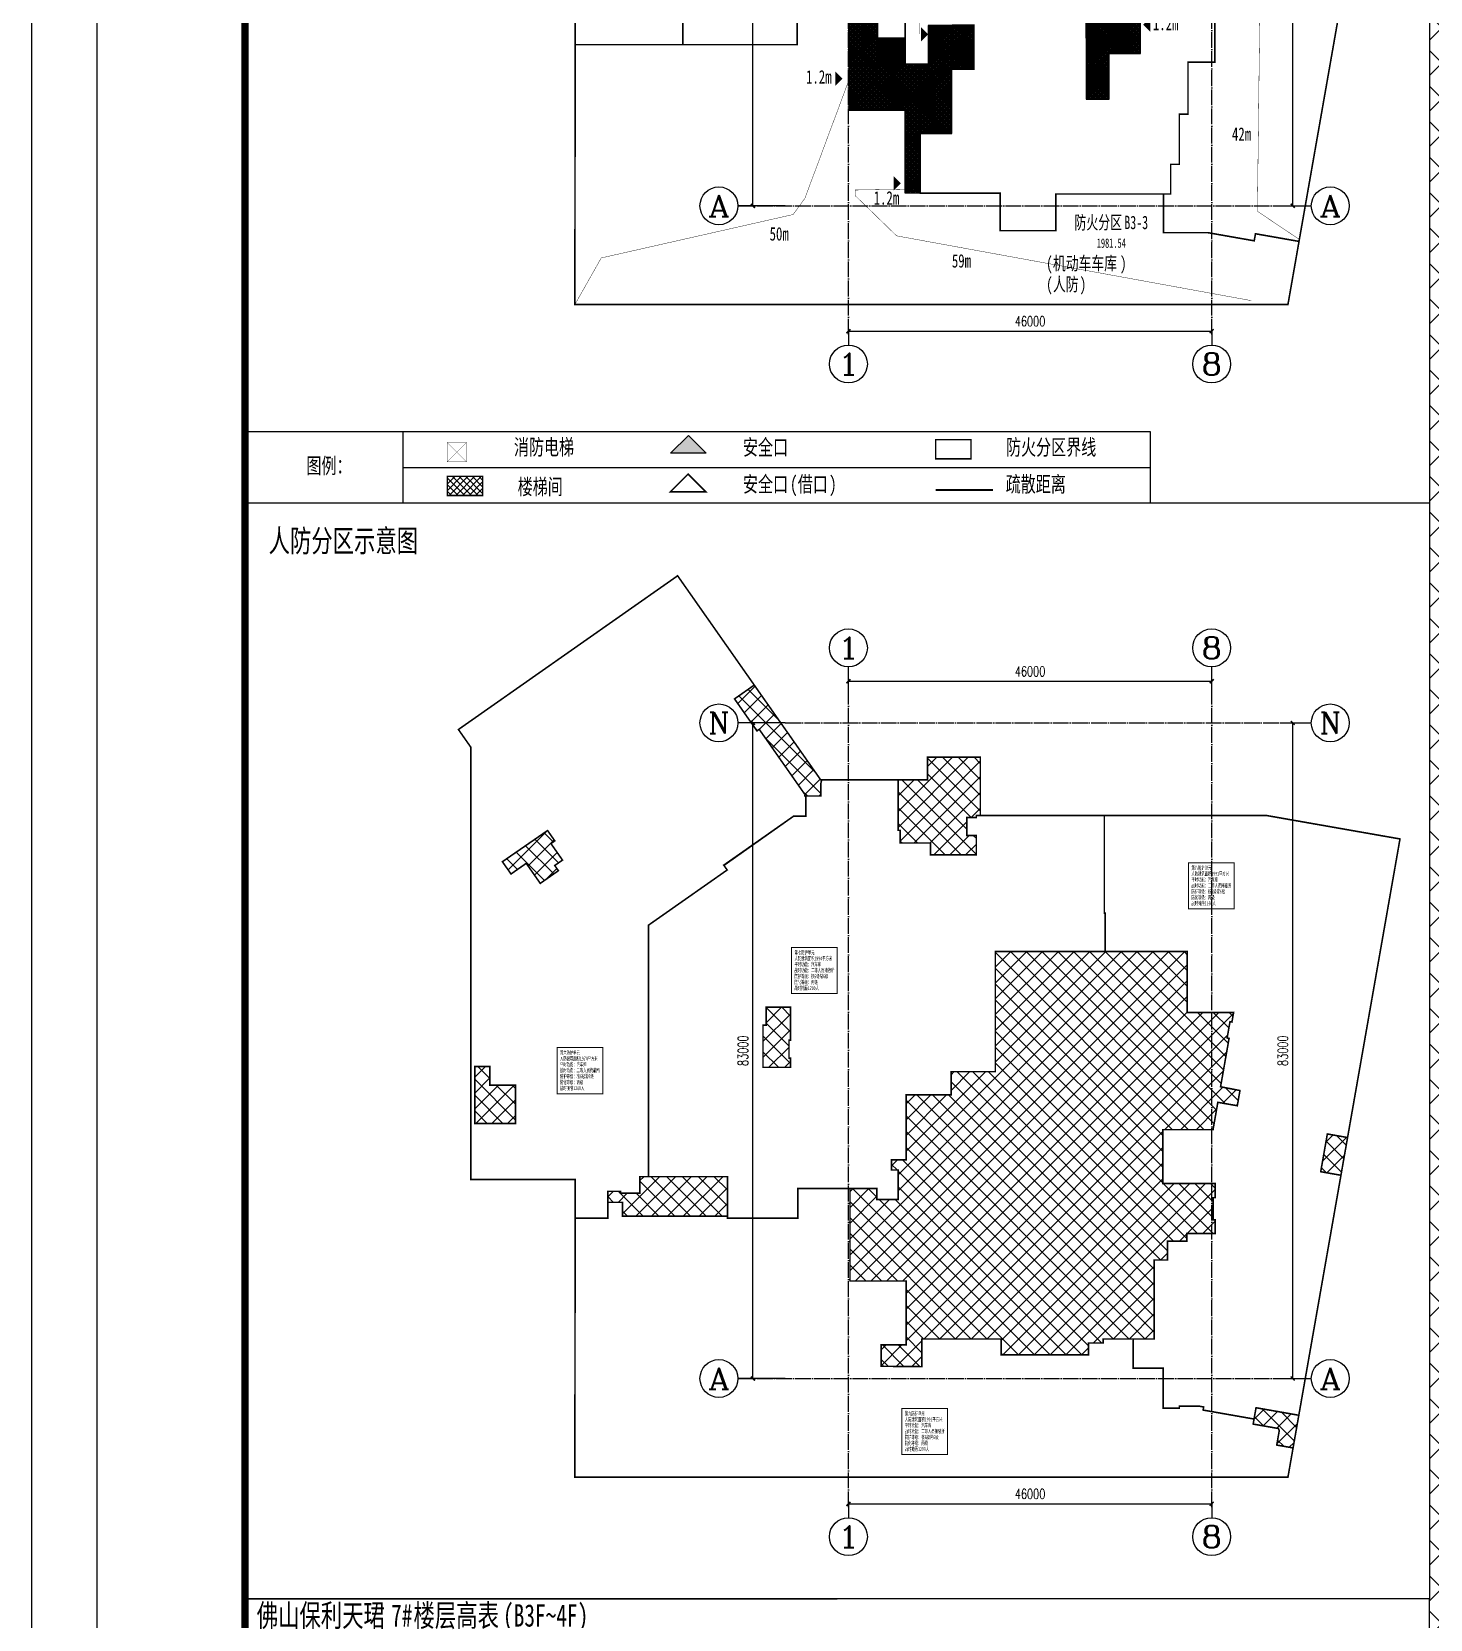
# Model space of a CAD drawing. Header units: millimetres. Extents: x 12325263 to 13848842, y -1463133 to 573208.
# Drawn here: x 12468842 to 12504259, y -1371622 to -1331425 of the extents above; entities that cross this region are included whole.
import ezdxf
from ezdxf.enums import TextEntityAlignment as Align

# ---------------------------------------------------------------- set-up
doc = ezdxf.new("R2010")
doc.units = ezdxf.units.MM
doc.header["$LTSCALE"] = 1000
doc.linetypes.add('DASH', pattern=[0.35, 0.25, -0.1])
doc.linetypes.add('DOTE', pattern=[2.42, 2, -0.2, 0.02, -0.2])
for name, color, linetype in [('00-防火分区示意', 251, 'Continuous'), ('A-ANNO-TEXT', 7, 'Continuous'), ('A-AXIS', 16, 'DOTE'), ('A-WALL-PATT', 8, 'Continuous'), ('AXIS', 3, 'Continuous'), ('AXIS_TEXT', 7, 'Continuous'), ('DIM_ELEV', 3, 'Continuous'), ('PUB_HATCH', 8, 'Continuous'), ('PUB_TAB', 7, 'Continuous'), ('SPACE', 7, 'Continuous'), ('TITLIN1', 7, 'Continuous')]:
    doc.layers.add(name, color=color, linetype=linetype)
doc.layers.add('人防文字', color=3, linetype='Continuous', lineweight=15)
doc.styles.add('-宋体', font='', dxfattribs={"width": 0.7})
doc.styles.add('_TCH_AXIS', font='COMPLEX', dxfattribs={"bigfont": 'GBCBIG'})
doc.styles.add('_TCH_DIM_T3', font='SIMPLEX.shx', dxfattribs={"width": 0.705882, "bigfont": 'GBCBIG.shx'})
doc.styles.add('ACHT', font='simhei.ttf')
doc.styles.add('COMPLEX', font='COMPLEX')
doc.styles.add('TITXC', font='simhei.ttf')
doc.styles.add('TITXV', font='', dxfattribs={"width": 0.7})
doc.styles.add('YQ_DIM', font='SUPEROS.SHX', dxfattribs={"width": 0.8, "bigfont": 'HZDX.SHX'})
doc.styles.add('宋体', font='', dxfattribs={"width": 0.65})
doc.styles.add('标注宋体', font='', dxfattribs={"width": 0.6})
doc.styles.get('-宋体').set_extended_font_data('SimSun')
doc.styles.get('TITXV').set_extended_font_data('SimSun')
doc.styles.get('宋体').set_extended_font_data('SimSun')
doc.styles.get('标注宋体').set_extended_font_data('NSimSun')
doc.dimstyles.new('_TCH_ARCH&&500', dxfattribs={"dimtxt": 1275, "dimasz": 500, "dimexe": 1250, "dimexo": 1500, "dimgap": 612.5, "dimtad": 1, "dimdec": 0, "dimzin": 0, "dimdsep": 46, "dimtxsty": '_TCH_DIM_T3', "dimblk": 'ARCHTICK', "dimcen": 0.09, "dimclrt": 7, "dimazin": 2, "dimtfac": 1, "dimtdec": 0, "dimtix": 1, "dimtmove": 2, "dimatfit": 3, "dimfxl": 1, "dimfxlon": 1, "dimtolj": 1, "dimtzin": 0, "dimarcsym": 0})
doc.dimstyles.new('yq150', dxfattribs={"dimscale": 150, "dimtxt": 3, "dimasz": 1, "dimexe": 1.5, "dimexo": 2, "dimgap": 0.5, "dimtad": 1, "dimdec": 0, "dimdsep": 46, "dimtxsty": 'YQ_DIM', "dimblk": 'adgshgYQTICK', "dimcen": 0, "dimclrd": 256, "dimclre": 256, "dimclrt": 7, "dimadec": 1, "dimazin": 2, "dimtfac": 1, "dimtdec": 0, "dimtix": 1, "dimtmove": 2, "dimatfit": 2, "dimfxl": 1, "dimtolj": 1, "dimtzin": 0, "dimarcsym": 0})
pattern_1 = [(45, (-12769091.88, 1310048.23), (-112.2532015, 112.2532015), []), (135, (-12769091.88, 1310048.23), (-112.2532015, -112.2532015), [])]
pattern_2 = [(45, (-12569091.88, 1310048.23), (-112.2532015, 112.2532015), []), (135, (-12569091.88, 1310048.23), (-112.2532015, -112.2532015), [])]

# ---------------------------------------------------------------- blocks, each defined once
blk = doc.blocks.new('adgshgYQTICK')
blk.add_line((-1, 0), (1, 0))
at = {"const_width": 0.4}
blk.add_lwpolyline([(0.53, 0.53), (-0.53, -0.53)], dxfattribs=at)
blk = doc.blocks.new('*D1279')
at = {"layer": 'AXIS', "lineweight": -2, "transparency": 16777216}
for p, q in [((109229, 91677), (106052, 91120)), ((109741, 71411), (106300, 91011)), ((112722, 71782), (109546, 71224))]:
    blk.add_line(p, q, dxfattribs=at)
at = {"layer": 'Defpoints', "color": 0, "transparency": 16777216}
for p in [(109524, 91729, 0), (106274, 91159), (113018, 71834, 0)]:
    blk.add_point(p, dxfattribs=at)
at = {"layer": 'AXIS', "lineweight": -2, "transparency": 16777216, "xscale": 150, "yscale": 150, "zscale": 150}
for p, rotation in [((106274, 91159), 99.9587507591557), ((109767, 71263), 279.9587507591557)]:
    blk.add_blockref('adgshgYQTICK', p, dxfattribs=dict(at, rotation=rotation))
at = {"layer": 'AXIS', "color": 7, "transparency": 16777216, "insert": (108316, 81263), "char_height": 450, "attachment_point": 5, "rotation": 279.9588, "style": 'YQ_DIM'}
blk.add_mtext('\\A1;20200', dxfattribs=at)
blk = doc.blocks.new('A$C03DE6003')
blk.add_lwpolyline([(30000, 7200), (0, 7200), (0, 1800), (30000, 1800)], close=True)
at = {"layer": 'PUB_TAB'}
for points in [[(0, 7200), (0, 1800)], [(0, 7200), (15000, 7200)], [(0, 6300), (15000, 6300)], [(1371, 6300), (1371, 1800)], [(6024, 6300), (6024, 1800)], [(8234, 6300), (8234, 1800)], [(11934, 6300), (11934, 1800)], [(15000, 1800), (15000, 6300)], [(15000, 6300), (30000, 6300)], [(16371, 6300), (16371, 1800)], [(21024, 6300), (21024, 1800)], [(23234, 6300), (23234, 1800)], [(26934, 6300), (26934, 1800)], [(0, 5400), (15000, 5400)], [(0, 5400), (15000, 5400)], [(15000, 5400), (30000, 5400)], [(15000, 5400), (30000, 5400)], [(15000, 5400), (30000, 5400)], [(0, 4500), (15000, 4500)], [(15000, 4500), (30000, 4500)], [(1371, 3600), (15000, 3600)], [(16371, 3600), (30000, 3600)], [(1371, 2700), (15000, 2700)], [(16371, 2700), (30000, 2700)], [(1371, 1800), (15000, 1800)]]:
    blk.add_lwpolyline(points, dxfattribs=at)
at = {"layer": 'PUB_TAB', "color": 2, "style": 'TITXV', "width": 0.7}
for s, p in [('佛山保利天珺', (298, 6500)), ('7#', (3701, 6500)), ('楼层高表', (4268, 6500)), ('(B3F~4F)', (6536, 6500))]:
    blk.add_text(s, height=566.5, dxfattribs=at).set_placement(p)
at = {"layer": 'PUB_TAB', "style": 'TITXV', "width": 0.7}
for s, height, p in [('楼层', 396.5, (1581, 5610)), ('层高', 396.5, (6234, 5610)), ('(mm)', 396.5, (7227, 5610)), ('建筑标高（', 396.5, (8444, 5610)), ('）', 397, (10627, 5610)), ('结构标高', 396.5, (12144, 5610)), ('(G)', 396.5, (13732, 5610)), ('楼层', 396.5, (16581, 5610)), ('层高', 396.5, (21234, 5610)), ('(mm)', 396.5, (22227, 5610)), ('建筑标高（', 396.5, (23444, 5610)), ('）', 397, (25627, 5610)), ('结构标高', 396.5, (27144, 5610)), ('(G)', 396.5, (28732, 5610)), ('J', 397, (10429, 5610)), ('H', 397, (11024, 5610)), ('J', 397, (25429, 5610)), ('H', 397, (26024, 5610)), ('塔楼', 396.5, (306, 4741)), ('4F', 396.5, (1581, 4710)), ('（公寓大堂）', 396.5, (1978, 4710)), ('3600', 396.5, (6234, 4710)), ('21.150', 396.5, (8444, 4710)), ('21.100', 396.5, (12144, 4710)), ('裙房', 396.5, (15265, 4767)), ('1F', 396.5, (16581, 4710)), ('（公寓、宴会大堂）', 396.5, (16978, 4710)), ('8000', 396.5, (21234, 4710)), ('0.000', 396.5, (23444, 4710)), ('-0.080', 396.5, (27144, 4710)), ('3F', 396.5, (1581, 3810)), ('设备转换层', 396.5, (1978, 3810)), ('2150', 396.5, (6234, 3810)), ('19.000', 396.5, (8444, 3810)), ('18.950', 396.5, (12144, 3810)), ('B1F', 396.5, (16581, 3810)), ('（酒店后勤）', 396.5, (17176, 3810)), ('6650', 396.5, (21234, 3810)), ('-6.650', 396.5, (23444, 3810)), ('-6.750', 396.5, (27144, 3810)), ('地下', 396.5, (15300, 3180)), ('3F', 396.5, (1581, 2910)), ('5500', 396.5, (6234, 2910)), ('13.500', 396.5, (8444, 2910)), ('13.450', 396.5, (12144, 2910)), ('B2F', 396.5, (16581, 2910)), ('（局部人防区）', 396.5, (17176, 2910)), ('3500', 396.5, (21234, 2910)), ('-10.150', 396.5, (23444, 2910)), ('-10.250', 396.5, (27144, 2910)), ('裙房', 396.5, (310, 2437)), ('室', 397, (15493, 2445)), ('（酒店大堂）', 396.5, (1978, 2010)), ('B3F(', 396.5, (16581, 2010)), ('整体人防区', 396.5, (17375, 2010)), (')', 397, (19360, 2010)), ('2F', 396.5, (1581, 2010)), ('5500', 396.5, (6234, 2010)), ('8.000', 396.5, (8444, 2010)), ('7.920', 396.5, (12144, 2010)), ('3700', 396.5, (21234, 2010)), ('-13.850', 396.5, (23444, 2010)), ('-14.000', 396.5, (27144, 2010))]:
    blk.add_text(s, height=height, dxfattribs=at).set_placement(p)
blk = doc.blocks.new('A$C477C4C58')
at = {"layer": '00-防火分区示意'}
blk.add_hatch(color=6, dxfattribs=at).paths.add_polyline_path([(14074, 1823), (14674, 1223), (13474, 1223)])
at = {"layer": 'DIM_ELEV'}
h = blk.add_hatch(dxfattribs=at)
h.set_pattern_fill('ANSI37', color=8, scale=100)
h.set_pattern_definition([(45, (-1647577.32, -1324437.07), (-112.253202, 112.253202), []), (135, (-1647577.32, -1324437.07), (-112.253202, -112.253202), [])])
h.paths.add_polyline_path([(5930, -204), (7126, -204), (7126, 446), (5930, 446)])
for p, q in [((4434, 1943), (4434, -457)), ((4434, 743), (29677, 743))]:
    blk.add_line(p, q)
blk.add_lwpolyline([(-900, -457), (29677, -457), (29677, 1943), (-900, 1943)], close=True)
at = {"color": 4, "linetype": 'DASH', "const_width": 66.7}
blk.add_lwpolyline([(22421, -18), (24356, -18)], dxfattribs=at)
at = {"layer": '00-防火分区示意', "color": 6}
for p, q in [((14074, 1823), (13474, 1223)), ((14074, 1823), (14674, 1223)), ((14674, 1223), (13474, 1223))]:
    blk.add_line(p, q, dxfattribs=at)
at = {"layer": '00-防火分区示意', "color": 6, "ltscale": 10}
for points, const_width in [([(22421, 1034), (23617, 1034), (23617, 1684), (22421, 1684)], 50), ([(5930, 935), (6580, 935), (6580, 1585), (5930, 1585)], 12.5), ([(14064, 519), (13464, -81), (14664, -81)], 50), ([(5930, -204), (7126, -204), (7126, 446), (5930, 446)], 50)]:
    blk.add_lwpolyline(points, close=True, dxfattribs=dict(at, const_width=const_width))
at = {"layer": '00-防火分区示意', "color": 6, "ltscale": 10, "const_width": 12.5}
for points in [[(5930, 935), (6580, 1585)], [(5930, 1585), (6580, 935)]]:
    blk.add_lwpolyline(points, dxfattribs=at)
at = {"layer": '00-防火分区示意', "color": 7, "style": '-宋体', "width": 0.7}
for s, height, p in [('消防电梯', 531.6, (8181, 1166)), ('安全口', 531.6, (15915, 1161)), ('防火分区界线', 531.6, (24799, 1161)), ('图例：', 531.6, (1174, 538)), ('楼梯间', 531.6, (8308, -172)), ('安全口', 531.6, (15915, -86)), ('(', 532, (17503, -86)), ('借口', 531.6, (17768, -86)), (')', 532, (18826, -86)), ('疏散距离', 531.6, (24787, -86))]:
    blk.add_text(s, height=height, dxfattribs=at).set_placement(p)
blk = doc.blocks.new('adsgsdfgf')
for p, q in [((-31500, 35250), (-31500, 63000)), ((-1500, 63000), (-1500, 35250)), ((-1500, 35250), (-31500, 35250))]:
    blk.add_line(p, q)
blk.add_lwpolyline([(-31500, 95400), (-1500, 95400), (-1500, 63000), (-31500, 63000)], close=True)
blk.add_lwpolyline([(-31500, 95400), (-1500, 95400), (-1500, 63000), (-31500, 63000)], close=True)
at = {"xscale": 0.75, "yscale": 0.75, "zscale": 0.75}
blk.add_blockref('A$C477C4C58', (-30825, 63343), dxfattribs=at)
blk.add_blockref('A$C03DE6003', (-31500, 28050))
at = {"layer": 'A-ANNO-TEXT', "color": 2, "style": 'TITXV', "width": 0.7}
blk.add_text('人防分区示意图', height=566.5, dxfattribs=at).set_placement((-30901, 61760))
blk = doc.blocks.new('A$C20EA3404')
at = {"layer": '00-防火分区示意', "color": 6, "ltscale": 10, "const_width": 48.1}
for points in [[(6, 6), (656, 656)], [(6, 656), (656, 6)]]:
    blk.add_lwpolyline(points, dxfattribs=at)
blk.add_lwpolyline([(6, 6), (656, 6), (656, 656), (6, 656)], close=True, dxfattribs=at)
blk = doc.blocks.new('_AXISO')
blk.add_circle((0, 0), 0.5)
at = {"layer": 'AXIS_TEXT', "style": 'COMPLEX', "width": 1.041667}
blk.add_attdef('A', text='', height=0.56, dxfattribs=at).set_placement((-0.25, -0.28), (0.25, -0.28), align=Align.FIT)
blk = doc.blocks.new('_ArchTick')
at = {"color": 0, "linetype": 'ByBlock', "const_width": 0.4}
blk.add_lwpolyline([(-0.5, -0.5), (0.5, 0.5)], dxfattribs=at)
blk = doc.blocks.new('*D5309')
at = {"layer": 'AXIS', "color": 0, "lineweight": -2, "transparency": 16777216}
for p, q in [((-50995, -15866), (-50995, -17117)), ((-50995, -15867), (-4995, -15867)), ((-4995, -15866), (-4995, -17117))]:
    blk.add_line(p, q, dxfattribs=at)
at = {"layer": 'Defpoints', "color": 0, "transparency": 16777216}
for p in [(-50995, -12519), (-4995, -12519), (-4995, -15867)]:
    blk.add_point(p, dxfattribs=at)
at = {"layer": 'AXIS', "color": 0, "lineweight": -2, "transparency": 16777216, "xscale": 500, "yscale": 500, "zscale": 500, "rotation": 180}
blk.add_blockref('_ArchTick', (-50995, -15867), dxfattribs=at)
at = {"layer": 'AXIS', "color": 0, "lineweight": -2, "transparency": 16777216, "xscale": 500, "yscale": 500, "zscale": 500}
blk.add_blockref('_ArchTick', (-4995, -15867), dxfattribs=at)
at = {"layer": 'AXIS', "color": 7, "transparency": 16777216, "insert": (-27995, -14617), "char_height": 1275, "attachment_point": 5, "style": '_TCH_DIM_T3'}
blk.add_mtext('\\A1;46000', dxfattribs=at)
blk = doc.blocks.new('*D5310')
at = {"layer": 'AXIS', "color": 0, "lineweight": -2, "transparency": 16777216}
for p, q in [((5264, 83000), (6515, 83000)), ((5265, 0), (5265, 83000)), ((5264, 0), (6515, 0))]:
    blk.add_line(p, q, dxfattribs=at)
at = {"layer": 'Defpoints', "color": 0, "transparency": 16777216}
for p in [(-2361, 83000), (5265, 83000), (-2361, 0)]:
    blk.add_point(p, dxfattribs=at)
at = {"layer": 'AXIS', "color": 0, "lineweight": -2, "transparency": 16777216, "xscale": 500, "yscale": 500, "zscale": 500}
for p, rotation in [((5265, 83000), 90), ((5265, 0), 270)]:
    blk.add_blockref('_ArchTick', p, dxfattribs=dict(at, rotation=rotation))
at = {"layer": 'AXIS', "color": 7, "transparency": 16777216, "insert": (4015, 41500), "char_height": 1275, "attachment_point": 5, "rotation": 90, "style": '_TCH_DIM_T3'}
blk.add_mtext('\\A1;83000', dxfattribs=at)
blk = doc.blocks.new('*D5311')
at = {"layer": 'AXIS', "color": 0, "lineweight": -2, "transparency": 16777216}
for p, q in [((-50995, 88273), (-50995, 89524)), ((-4995, 88273), (-4995, 89524)), ((-50995, 88274), (-4995, 88274))]:
    blk.add_line(p, q, dxfattribs=at)
at = {"layer": 'Defpoints', "color": 0, "transparency": 16777216}
for p in [(-4995, 88274), (-50995, 83000), (-4995, 83000)]:
    blk.add_point(p, dxfattribs=at)
at = {"layer": 'AXIS', "color": 0, "lineweight": -2, "transparency": 16777216, "xscale": 500, "yscale": 500, "zscale": 500, "rotation": 180}
blk.add_blockref('_ArchTick', (-50995, 88274), dxfattribs=at)
at = {"layer": 'AXIS', "color": 0, "lineweight": -2, "transparency": 16777216, "xscale": 500, "yscale": 500, "zscale": 500}
blk.add_blockref('_ArchTick', (-4995, 88274), dxfattribs=at)
at = {"layer": 'AXIS', "color": 7, "transparency": 16777216, "insert": (-27995, 89524), "char_height": 1275, "attachment_point": 5, "style": '_TCH_DIM_T3'}
blk.add_mtext('\\A1;46000', dxfattribs=at)
blk = doc.blocks.new('*D5312')
at = {"layer": 'AXIS', "color": 0, "lineweight": -2, "transparency": 16777216}
for p, q in [((-63090, 83000), (-64341, 83000)), ((-63091, 0), (-63091, 83000)), ((-63090, 0), (-64341, 0))]:
    blk.add_line(p, q, dxfattribs=at)
at = {"layer": 'Defpoints', "color": 0, "transparency": 16777216}
for p in [(-63091, 83000), (-58995, 83000), (-58995, 0)]:
    blk.add_point(p, dxfattribs=at)
at = {"layer": 'AXIS', "color": 0, "lineweight": -2, "transparency": 16777216, "xscale": 500, "yscale": 500, "zscale": 500}
for p, rotation in [((-63091, 83000), 90), ((-63091, 0), 270)]:
    blk.add_blockref('_ArchTick', p, dxfattribs=dict(at, rotation=rotation))
at = {"layer": 'AXIS', "color": 7, "transparency": 16777216, "insert": (-64341, 41500), "char_height": 1275, "attachment_point": 5, "rotation": 90, "style": '_TCH_DIM_T3'}
blk.add_mtext('\\A1;83000', dxfattribs=at)
blk = doc.blocks.new('横向图框_A0')
at = {"layer": 'TITLIN1'}
blk.add_lwpolyline([(0, 0), (1189, 0), (1189, 841), (0, 841)], close=True, dxfattribs=at)
at = {"layer": 'TITLIN1', "const_width": 1.2}
blk.add_lwpolyline([(25, 10), (1179, 10), (1179, 831), (25, 831)], close=True, dxfattribs=at)
blk.add_lwpolyline([(25, 10), (1179, 10), (1179, 831), (25, 831)], close=True, dxfattribs=at)
at = {"style": 'TITXV', "width": 0.8}
for tag, p in [('暖通', (3.13, 781)), ('智能化', (9.38, 781)), ('建筑', (3.13, 705)), ('结构', (9.38, 705)), ('给排水', (15.63, 705)), ('电气', (21.88, 705))]:
    blk.add_attdef(tag, text='', height=2.5, rotation=90, dxfattribs=at).set_placement(p, align=Align.MIDDLE_CENTER)
for tag, height, style, p in [('总工程师', 3, 'ACHT', (1143.11, 210.3)), ('审定', 3, 'ACHT', (1143.11, 202.3)), ('审核', 3, 'ACHT', (1143.11, 194.3)), ('设计总负责人1', 3, 'ACHT', (1143.11, 186.3)), ('设计总负责人2', 3, 'ACHT', (1143.11, 178.3)), ('设计总负责人3', 3, 'ACHT', (1143.11, 170.3)), ('专业负责人1', 3, 'ACHT', (1143.11, 162.3)), ('专业负责人2', 3, 'ACHT', (1143.11, 154.3)), ('专业负责人3', 3, 'ACHT', (1143.11, 146.3)), ('校核1', 3, 'ACHT', (1143.11, 138.3)), ('校核2', 3, 'ACHT', (1143.11, 130.3)), ('设计1', 3, 'ACHT', (1143.11, 122.3)), ('设计2', 3, 'ACHT', (1143.11, 114.3)), ('工程编号', 3, 'TITXC', (1142.31, 74.79)), ('专业', 3, 'TITXC', (1170.43, 74.79)), ('设计阶段', 3, 'TITXC', (1155.54, 67.78)), ('图号', 5, 'TITXC', (1140.34, 32.75)), ('出图日期', 3, 'ACHT', (1144.35, 24.29))]:
    blk.add_attdef(tag, text='', height=height, dxfattribs=dict(style=style)).set_placement(p, align=Align.MIDDLE_CENTER)
at = {"style": 'TITXC', "flags": 1}
for tag, height, p in [('建设单位', 3, (1149.82, 102.29)), ('工程名称', 3, (1149.82, 86.29)), ('图纸名称', 5, (1149.82, 51.04))]:
    blk.add_attdef(tag, text='', height=height, dxfattribs=at).set_placement(p, align=Align.MIDDLE_CENTER)
at = {"style": 'ACHT', "width": 0.8}
for tag, p in [('版本号', (1172.76, 32.79)), ('序号', (1172.76, 24.29))]:
    blk.add_attdef(tag, text='', height=3, dxfattribs=at).set_placement(p, align=Align.MIDDLE_CENTER)
blk = doc.blocks.new('*U20')
blk.add_blockref('横向图框_A0', (0, 0))
blk = doc.blocks.new('A$C15443CC7')
at = {"xscale": 150, "yscale": 150, "zscale": 150}
blk.add_blockref('*U20', (0, 0), dxfattribs=at)
blk = doc.blocks.new('A$C29311F2C')
at = {"layer": 'AXIS'}
dim = blk.add_aligned_dim(p1=(113017.6, 71833.7), p2=(109524.3, 91729.3, 0), distance=3300, dimstyle='yq150', dxfattribs=at)
dim.commit()
dim.dimension.update_dxf_attribs({"geometry": '*D1279', "text_midpoint": (108316.2, 81262.7, 0)})
blk = doc.blocks.new('asdfasddfg')
at = {"layer": 'A-AXIS'}
for p, q in [((-50994.5, -16301.7), (-50994.5, 86100)), ((-4994.5, -16301.7), (-4994.5, 86100)), ((-58994.5, 83000), (3632.2, 83000)), ((-64994.5, 0), (3632.2, 0))]:
    blk.add_line(p, q, dxfattribs=at)
at = {"layer": 'AXIS'}
for p, q in [((-50994.5, 86100), (-50994.5, 90100)), ((-4994.5, 86100), (-4994.5, 90100)), ((-58994.5, 83000), (-64994.5, 83000)), ((3632.2, 83000), (7621.3, 83000)), ((-58994.5, 0), (-64994.5, 0)), ((3632.2, 0), (7621.3, 0)), ((-50994.5, -16301.7), (-50994.5, -17626.1)), ((-4994.5, -16301.7), (-4994.5, -17626.1))]:
    blk.add_line(p, q, dxfattribs=at)
ref = blk.add_blockref('_AXISO', (-50994.5, 92500), dxfattribs=dict(at, xscale=4800, yscale=4800, zscale=4800))
ref.add_attrib('A', '1', dxfattribs={"layer": 'AXIS_TEXT', "height": 2715.3, "style": '_TCH_AXIS', "width": 2.333333}).set_placement((-52352.2, 91142.4), (-49636.9, 91142.4), align=Align.FIT)
ref = blk.add_blockref('_AXISO', (-4994.5, 92500), dxfattribs=dict(at, xscale=4800, yscale=4800, zscale=4800))
ref.add_attrib('A', '8', dxfattribs={"layer": 'AXIS_TEXT', "height": 2715.3, "style": '_TCH_AXIS', "width": 1.5}).set_placement((-6352.2, 91142.4), (-3636.9, 91142.4), align=Align.FIT)
ref = blk.add_blockref('_AXISO', (-67394.5, 83000), dxfattribs=dict(at, xscale=4800, yscale=4800, zscale=4800))
ref.add_attrib('A', 'N', dxfattribs={"layer": 'AXIS_TEXT', "height": 2715.3, "style": '_TCH_AXIS', "width": 1.105263}).set_placement((-68752.2, 81642.4), (-66036.9, 81642.4), align=Align.FIT)
ref = blk.add_blockref('_AXISO', (10021.3, 83000), dxfattribs=dict(at, xscale=4800, yscale=4800, zscale=4800))
ref.add_attrib('A', 'N', dxfattribs={"layer": 'AXIS_TEXT', "height": 2715.3, "style": '_TCH_AXIS', "width": 1.105263}).set_placement((8663.7, 81642.4), (11379, 81642.4), align=Align.FIT)
ref = blk.add_blockref('_AXISO', (-67394.5, 0), dxfattribs=dict(at, xscale=4800, yscale=4800, zscale=4800))
ref.add_attrib('A', 'A', dxfattribs={"layer": 'AXIS_TEXT', "height": 2715.3, "style": '_TCH_AXIS', "width": 1.166667}).set_placement((-68752.2, -1357.6), (-66036.9, -1357.6), align=Align.FIT)
ref = blk.add_blockref('_AXISO', (10021.3, 0), dxfattribs=dict(at, xscale=4800, yscale=4800, zscale=4800))
ref.add_attrib('A', 'A', dxfattribs={"layer": 'AXIS_TEXT', "height": 2715.3, "style": '_TCH_AXIS', "width": 1.166667}).set_placement((8663.7, -1357.6), (11379, -1357.6), align=Align.FIT)
ref = blk.add_blockref('_AXISO', (-50994.5, -20026.1), dxfattribs=dict(at, xscale=4800, yscale=4800, zscale=4800))
ref.add_attrib('A', '1', dxfattribs={"layer": 'AXIS_TEXT', "height": 2715.3, "style": '_TCH_AXIS', "width": 2.333333}).set_placement((-52352.2, -21383.7), (-49636.9, -21383.7), align=Align.FIT)
ref = blk.add_blockref('_AXISO', (-4994.5, -20026.1), dxfattribs=dict(at, xscale=4800, yscale=4800, zscale=4800))
ref.add_attrib('A', '8', dxfattribs={"layer": 'AXIS_TEXT', "height": 2715.3, "style": '_TCH_AXIS', "width": 1.5}).set_placement((-6352.2, -21383.7), (-3636.9, -21383.7), align=Align.FIT)
for p1, p2, distance, picture, middle in [((-50994.5, 83000), (-4994.5, 83000), 5274.1, '*D5311', (-27994.5, 89524.1)), ((-58994.5, 0), (-58994.5, 83000), 4096.7, '*D5312', (-64341.2, 41500)), ((-2361.3, 0), (-2361.3, 83000), -7626.1, '*D5310', (4014.8, 41500)), ((-50994.5, -12518.7), (-4994.5, -12518.7), -3348, '*D5309', (-27994.5, -14616.7))]:
    dim = blk.add_aligned_dim(p1=p1, p2=p2, distance=distance, dimstyle='_TCH_ARCH&&500', dxfattribs=at)
    dim.commit()
    dim.dimension.update_dxf_attribs({"geometry": picture, "text_midpoint": middle})
blk = doc.blocks.new('asdfasdfg')
at = {"layer": 'DIM_ELEV'}
h = blk.add_hatch(dxfattribs=at)
h.set_pattern_fill('ANSI37', color=8, scale=100)
h.set_pattern_definition(pattern_2)
h.paths.add_polyline_path([(-795, 2812), (-795, -38), (-3395, -38), (-3395, -6388), (-395, -6388), (-395, -9839), (5505, -9839), (5505, -4565), (5905, -4565), (5905, 2811)])
h = blk.add_hatch(dxfattribs=at)
h.set_pattern_fill('ANSI37', color=8, scale=100)
h.set_pattern_definition(pattern_2)
h.paths.add_polyline_path([(-47302, -11514), (-49267, -12892), (-49612, -12400), (-51331, -13606), (-53972, -9840), (-50288, -7256)])
h = blk.add_hatch(dxfattribs=at)
h.set_pattern_fill('ANSI37', color=8, scale=100)
h.set_pattern_definition([(45, (-12585241.97, 1319198.2), (-112.2532015, 112.2532015), []), (135, (-12585241.97, 1319198.2), (-112.2532015, -112.2532015), [])])
h.paths.add_polyline_path([(-52715, -38539), (-58115, -38539), (-58115, -43689), (-52715, -43689)])
h = blk.add_hatch(dxfattribs=at)
h.set_pattern_fill('ANSI37', color=8, scale=100)
h.set_pattern_definition(pattern_1)
h.paths.add_polyline_path([(30005, -38289), (30005, -42089), (29205, -42089), (29205, -44439), (35605, -44439), (35605, -43601), (36064, -40987), (40792, -41817), (41138, -39847), (36410, -39017), (36538, -38289)])
h = blk.add_hatch(dxfattribs=at)
h.set_pattern_fill('ANSI37', color=8, scale=100)
h.set_pattern_definition(pattern_1)
h.paths.add_polyline_path([(-10695, -51488), (-7095, -51488), (-7095, -54589), (-3595, -54589), (-3595, -63789), (-10695, -63789)])
h = blk.add_hatch(dxfattribs=at)
h.set_pattern_fill('ANSI37', color=8, scale=100)
h.set_pattern_definition([(45, (-12569091.88, 810048.23), (-112.2532015, 112.2532015), []), (135, (-12569091.88, 810048.23), (-112.2532015, -112.2532015), [])])
h.paths.add_polyline_path([(26205, -51889), (19305, -51889), (19305, -62339), (22242, -62339), (22242, -56539), (26205, -56539)])
h = blk.add_hatch(dxfattribs=at)
h.set_pattern_fill('ANSI37', color=8, scale=100)
h.set_pattern_definition(pattern_1)
h.paths.add_polyline_path([(-695, -52989), (-695, -57889), (-1695, -57889), (-1695, -66688), (2305, -66688), (2305, -58550), (5105, -58550), (5105, -52989)])
h = blk.add_hatch(dxfattribs=at)
h.set_pattern_fill('ANSI37', color=8, scale=100)
h.set_pattern_definition(pattern_1)
h.paths.add_polyline_path([(-3595, -57889), (-1695, -57889), (-1695, -74239), (-3595, -74239)])
at = {"color": 4, "linetype": 'DASH', "ltscale": 3, "const_width": 50}
for points in [[(-32547, 25094), (-31739, 19065), (-39961, 6581), (-38296, -5198), (-47302, -11514)], [(4055, -9839), (45650, -11258), (47736, -5542)], [(47736, -5542), (41685, -40197), (41144, -40965)], [(-8895, -39389), (-3595, -36989), (903, -9839)], [(-26404, -11270), (-25265, -44189), (-9745, -50139), (-9695, -51488)], [(16705, -40339), (-1795, -41889), (-1795, -54093)], [(46305, -80097), (40992, -76525), (41403, -42381), (41144, -40965)], [(-45435, -88339), (-42095, -82439), (-17795, -76939), (-16309, -74891), (-10795, -60089)], [(-3695, -73738), (-9945, -73838), (-9945, -74538), (-4695, -79639), (40205, -87839)]]:
    blk.add_lwpolyline(points, dxfattribs=at)
at = {"layer": '00-防火分区示意', "color": 6, "ltscale": 10, "const_width": 200}
for points in [[(-32424, 25791), (-22761, 12011), (-25566, 10264), (-22437, 5802), (-22151, 6003), (-16546, -1990), (-16546, -2282), (-16296, -2282), (-16296, -4437), (-17618, -4436), (-26720, -10820), (-26404, -11270), (-36365, -18377), (-36365, -50339), (-31765, -50339), (-31765, -55439), (-45395, -55439), (-45395, -50649), (-58615, -50635), (-58615, -13096), (-50534, -7428), (-58615, 4096), (-60180, 6326)], [(-16296, -2282), (-16296, -4437), (-17618, -4436), (-26720, -10820), (-26404, -11270), (-36365, -18377), (-36365, -50339), (-31765, -50339), (-31765, -55439), (-17295, -55439), (-17295, -51239), (-10745, -51239), (-10745, -57889), (-3595, -57889), (-3595, -39839), (2055, -39839), (2055, -36888), (7655, -36889), (7655, -21689), (2605, -21689), (2605, -6965), (5505, -6965), (5505, -4565), (5905, -4565), (5905, 2811), (-795, 2812), (-795, -38), (-14316, -38), (-22761, 12011), (-25566, 10264), (-22437, 5802), (-22151, 6003), (-16546, -1990), (-16546, -2282)], [(-58615, 4096), (-50534, -7428), (-58615, -13096)], [(5905, -4565), (42172, -4565), (59047, -7528), (46261, -80344), (40746, -79375), (40589, -80268), (34729, -79239), (29105, -79239), (29105, -79239), (29105, -74339), (30005, -74339), (30005, -70588), (31105, -70588), (31105, -64239), (32205, -64239), (32205, -57639), (35605, -57639), (35605, -50989), (34255, -50989), (34255, -44439), (35605, -44439), (35605, -43601), (35871, -42089), (30005, -42089), (30005, -38289), (36538, -38289), (38100, -29389), (34055, -29389), (34055, -25339), (32205, -25339), (32205, -21689), (2605, -21689), (2605, -6965), (5505, -6965), (5505, -4565)], [(-45395, -55439), (-45435, -88339), (44858, -88338), (46261, -80344), (40746, -79375), (40589, -80268), (34729, -79239), (29105, -79239), (29105, -74339), (25305, -74339), (15455, -74339), (15455, -78982), (8405, -78982), (8405, -74239), (-1695, -74239), (-1695, -57889), (-10745, -57889), (-10745, -51239), (-17295, -51239), (-17295, -55439)]]:
    blk.add_lwpolyline(points, close=True, dxfattribs=at)
at = {"layer": '00-防火分区示意', "color": 6}
for points in [[(1090, -10203, 0, 1800, 0), (1090, -11103, 0, 0, 0)], [(4514, -10203, 0, 1800, 0), (4514, -11103, 0, 0, 0)], [(-49857, -13860, 0, 1800, 0), (-48968, -14005, 0, 0, 0)], [(-56822, -38558, 0, 1800, 0), (-56822, -37658, 0, 0, 0)], [(41604, -41524, 0, 1800, 0), (42492, -41669, 0, 0, 0)], [(28899, -43176, 0, 1800, 0), (27999, -43176, 0, 0, 0)], [(-8895, -51488, 0, 1800, 0), (-8895, -50588, 0, 0, 0)], [(26525, -52922, 0, 1800, 0), (27425, -52922, 0, 0, 0)], [(-695, -54139, 0, 1800, 0), (-1595, -54139, 0, 0, 0)], [(-11538, -59750, 0, 1800, 0), (-12438, -59750, 0, 0, 0)], [(-4155, -72989, 0, 1800, 0), (-5055, -72989, 0, 0, 0)]]:
    blk.add_lwpolyline(points, format="xyseb", dxfattribs=at)
at = {"layer": '00-防火分区示意', "color": 6, "ltscale": 10}
blk.add_lwpolyline([(-1695, -66688, 200, 200, 0), (-1695, -74239, 200, 200, 0), (8405, -74239, 200, 200, 0), (8405, -78982, 200, 200, 0), (15455, -78982, 200, 200, 0), (15455, -74339, 200, 200, 0), (30005, -74339, 200, 200, 0), (30005, -70588, 200, 200, 0), (31105, -70588, 200, 200, 0), (31105, -64239, 200, 200, 0), (32205, -64239, 200, 200, 0), (32205, -57639, 200, 200, 0), (35605, -57639, 200, 200, 0), (35605, -50989, 200, 200, 0), (34255, -50989, 200, 200, 0), (34255, -44439, 200, 200, 0), (35605, -44439, 200, 200, 0), (35605, -43601, 200, 200, 0), (35868, -42089, 200, 200, 0), (30005, -42089, 200, 200, 0), (30005, -41989, 200, 200, 0), (30005, -38289, 200, 200, 0), (36538, -38289, 200, 200, 0), (38100, -29389, 200, 200, 0), (34055, -29389, 200, 200, 0), (34055, -25339, 200, 200, 0), (32205, -25339, 200, 200, 0), (32205, -21689, 200, 200, 0), (7655, -21689, 200, 200, 0), (7655, -36889, 200, 200, 0), (2055, -36888, 200, 200, 0), (2055, -39839, 200, 200, 0), (-3595, -39839, 200, 200, 0), (-3595, -57889, 200, 200, 0), (-1695, -57889, 200, 200, 0), (-1695, -66689, 0, 0, 0)], format="xyseb", close=True, dxfattribs=at)
at = {"layer": 'PUB_HATCH', "color": 6}
for points in [[(-795, 2812), (-795, -38), (-3395, -38), (-3395, -6388), (-395, -6388), (-395, -9839), (5505, -9839), (5505, -4565), (5905, -4565), (5905, 2811)], [(-47302, -11514), (-49267, -12892), (-49612, -12400), (-51331, -13606), (-53972, -9840), (-50288, -7256)], [(-52715, -38539), (-58115, -38539), (-58115, -43689), (-52715, -43689)], [(30005, -38289), (30005, -42089), (29205, -42089), (29205, -44439), (35605, -44439), (35605, -43601), (36064, -40987), (40792, -41817), (41138, -39847), (36410, -39017), (36538, -38289)], [(-10695, -51488), (-7095, -51488), (-7095, -54589), (-3595, -54589), (-3595, -63789), (-10695, -63789)], [(26205, -51889), (19305, -51889), (19305, -62339), (22242, -62339), (22242, -56539), (26205, -56539)], [(-695, -52989), (-695, -57889), (-1695, -57889), (-1695, -66688), (2305, -66688), (2305, -58550), (5105, -58550), (5105, -52989)], [(-3595, -57889), (-1695, -57889), (-1695, -74239), (-3595, -74239)]]:
    blk.add_lwpolyline(points, close=True, dxfattribs=at)
blk.add_blockref('asdfasddfg', (40199, -75839))
at = {"layer": 'PUB_HATCH', "xscale": 4.153846153846154, "yscale": 4.153846153846154, "zscale": 4.153846153846154}
for p in [(2679, -414), (2679, -3414), (2379, -58576)]:
    blk.add_blockref('A$C20EA3404', p, dxfattribs=at)
at = {"layer": 'PUB_HATCH', "color": 6, "xscale": 4.153846153846154, "yscale": 4.153846153846154, "zscale": 4.153846153846154}
for p in [(19279, -54576), (2379, -55676)]:
    blk.add_blockref('A$C20EA3404', p, dxfattribs=at)
at = {"color": 4, "linetype": 'DASH', "style": 'TITXV', "width": 0.7}
for s, p in [('43m', (-42189, 8822)), ('47m', (21356, -13189)), ('33m', (-1316, -23237)), ('36m', (46303, -22283)), ('30m', (3055, -41730)), ('48m', (-27145, -46369)), ('42m', (37769, -67608)), ('50m', (-20777, -80233)), ('59m', (2305, -83654))]:
    blk.add_text(s, height=1699.4, dxfattribs=at).set_placement(p)
at = {"layer": '00-防火分区示意', "color": 6, "style": 'TITXV', "width": 0.7}
for p in [(-651, -12937), (2773, -12937), (-48483, -15150), (-57947, -36992), (42977, -42814), (24029, -44058), (-9795, -49938), (27755, -53602), (-16164, -60359), (-7596, -75684)]:
    blk.add_text('1.2m', height=1699.4, dxfattribs=at).set_placement(p)
at = {"layer": 'A-ANNO-TEXT', "style": 'TITXV', "width": 0.7}
for s, height, p in [('(', 1699, (-46138, -3646)), ('机动车车库', 1699.4, (-45287, -3646)), ('充电车位', 1699.4, (-35930, -3646)), (')', 1699, (-29125, -3646)), (',', 1699, (-36781, -3646)), ('(', 1699, (-46138, -6297)), ('人防', 1699.4, (-45287, -6297)), (')', 1699, (-41885, -6297)), ('(', 1699, (33951, -20665)), ('机动车车库', 1699.4, (34802, -20665)), (')', 1699, (43308, -20665)), ('(', 1699, (33951, -23316)), ('人防', 1699.4, (34802, -23316)), (')', 1699, (38204, -23316)), ('(', 1699, (14465, -32872)), ('设备', 1699.4, (15316, -32872)), (')', 1699, (18718, -32872)), ('(', 1699, (-21383, -34665)), ('机动车车库', 1699.4, (-20532, -34665)), (')', 1699, (-12026, -34665)), ('(', 1699, (-21383, -37316)), ('人防', 1699.4, (-20532, -37316)), (')', 1699, (-17130, -37316)), ('(', 1699, (14251, -83967)), ('机动车车库', 1699.4, (15102, -83967)), (')', 1699, (23608, -83967)), ('(', 1699, (14251, -86618)), ('人防', 1699.4, (15102, -86618)), (')', 1699, (18504, -86618))]:
    blk.add_text(s, height=height, dxfattribs=at).set_placement(p)
at = {"layer": 'SPACE', "color": 6, "style": '宋体', "width": 0.65}
for s, height, p in [('防火分区', 1699.4, (-43730, 2339, 0)), ('B3-4', 1699.4, (-37411, 2339, 0)), ('1982.47', 1189.6, (-40871, -23, 0)), ('防火分区', 1699.4, (31364, -14426, 0)), ('B3-2', 1699.4, (37683, -14426, 0)), ('1971.02', 1189.6, (34204, -16789, 0)), ('防火分区', 1699.4, (13485, -27282, 0)), ('B3-1', 1699.4, (19804, -27282, 0)), ('防火分区', 1699.4, (-21142, -29645, 0)), ('B3-5', 1699.4, (-14823, -29645, 0)), ('1771.31', 1189.6, (16315, -29644, 0)), ('1912.08', 1189.6, (-18305, -32007, 0)), ('防火分区', 1699.4, (17827, -78789, 0)), ('B3-3', 1699.4, (24146, -78789, 0)), ('1981.54', 1189.6, (20652, -81151, 0))]:
    blk.add_text(s, height=height, dxfattribs=at).set_placement(p)
blk = doc.blocks.new('A$C5D6A42CF')
h = blk.add_hatch()
h.set_pattern_fill('多孔材料', color=252, scale=500)
h.set_pattern_definition([(45, (-13107912.2, 1398386.7), (-1000.00102, 1000.00102), []), (135, (-13107912.2, 1398386.7), (-1000.00102, -1000.00102), [])])
h.paths.add_polyline_path([(11715, 80224), (12206, 80568), (11288, 81878), (5569, 77929), (6660, 76373), (8584, 77723), (10364, 75184), (12656, 76792), (12197, 77447), (13179, 78136)])
h.paths.add_polyline_path([(37459, 100293), (34961, 98541), (37804, 94489), (38090, 94690), (40616, 91088), (40875, 90719), (43884, 86428), (43868, 86249), (44007, 86252), (45884, 86252), (45884, 87802), (45998, 88303), (45867, 88303)])
h.paths.add_polyline_path([(7215, 49650), (3965, 49650), (3965, 52000), (2064, 52000), (2064, 44800), (7214, 44800)])
h.paths.add_polyline_path([(41865, 55350), (42065, 55350), (42065, 59500), (38965, 59500), (38965, 57250), (38565, 57250), (38565, 51900), (42065, 51900), (42065, 53050), (41865, 53050)])
h.paths.add_polyline_path([(34065, 38050), (24065, 38050), (22965, 38050), (22965, 35950), (20515, 35950), (20515, 36200), (18915, 36200), (18915, 34800), (20765, 34800), (20765, 33050), (22665, 33050), (22965, 33050), (34065, 33050)])
h.paths.add_polyline_path([(89185, 44000), (95585, 44000), (95585, 44177), (96162, 47467), (98625, 47035), (98962, 48956), (96508, 49437), (97584, 55564), (97338, 55607), (97701, 57675), (97947, 57632), (98161, 58850), (92285, 58850), (92285, 66550), (81885, 66550), (67985, 66550), (67985, 51350), (62385, 51350), (62385, 48400), (56685, 48400), (56685, 40200), (54835, 40200), (54835, 38900), (55685, 38900), (55685, 35150), (52985, 35150), (52985, 36550), (49585, 36550), (49585, 24850), (56685, 24850), (56685, 16750), (53535, 16750), (53535, 14050), (58685, 14000), (58685, 17500), (68735, 17500), (68735, 15500), (79785, 15500), (79785, 17000), (81635, 17000), (81635, 17500), (85485, 17500), (88085, 17500), (88085, 27500), (89785, 27500), (89785, 29900), (92235, 29900), (92235, 30850), (95835, 30850), (95835, 32600), (95585, 32600), (95585, 35400), (95835, 35400), (95835, 37200), (89185, 37200)])
h.paths.add_polyline_path([(66086, 91150), (59385, 91150), (59385, 88301), (55686, 88301), (55685, 81900), (55935, 81900), (55935, 80300), (59785, 80300), (59785, 78800), (65585, 78800), (65585, 81250), (64385, 81250), (64385, 83524), (65585, 83524), (65585, 83774), (66085, 83774)])
h.paths.add_polyline_path([(112589, 43009), (110028, 43459), (109189, 38682), (111750, 38232)])
h.paths.add_polyline_path([(106415, 7847), (100998, 8798), (100747, 7370), (100635, 6730), (103836, 6168), (103940, 5896), (103620, 4074), (105689, 3711)])
at = {"layer": '人防文字', "color": 6, "const_width": 200}
for points in [[(0, 94665), (1564, 92434), (1564, 37703), (14785, 37689), (14780, 33317), (14780, 33049), (14780, 32801), (18915, 32800), (18915, 36200), (20515, 36200), (20515, 35950), (22965, 35950), (22965, 38050), (24065, 38050), (24065, 43875), (24065, 44200), (24065, 69337), (24065, 69892), (25597, 70967), (27023, 71967), (28217, 72804), (29969, 74033), (34030, 76881), (33621, 77463), (42451, 83702), (43985, 83702), (44007, 86252), (43868, 86249), (43884, 86428), (40875, 90719), (40616, 91088), (38090, 94690), (37804, 94489), (34961, 98541), (37459, 100293), (27755, 114129)], [(44007, 86252), (43985, 83702), (42451, 83702), (33971, 77755), (33599, 77495), (34030, 76881), (28217, 72804), (26161, 71362), (25597, 70967), (24065, 69892), (24065, 44307), (24065, 43875), (24065, 38050), (34065, 38050), (34065, 33050), (34065, 32800), (42985, 32800), (42985, 36550), (49335, 36550), (52985, 36550), (52985, 35150), (55685, 35150), (55685, 38900), (54835, 38900), (54835, 40200), (56685, 40200), (56685, 48400), (62385, 48400), (62385, 51350), (67985, 51350), (67985, 66550), (81885, 66550), (81885, 66957), (81885, 71400), (81785, 71400), (81785, 78175), (81785, 81674), (81785, 82307), (81785, 83074), (81785, 83774), (65585, 83774), (65585, 83524), (64385, 83524), (64385, 81250), (65585, 81250), (65585, 78800), (59785, 78800), (59785, 80300), (55935, 80300), (55935, 81900), (55685, 81900), (55686, 88301), (45998, 88303), (45884, 87802), (45884, 86252)], [(81785, 83774), (81785, 81874), (81785, 81200), (81785, 78417), (81785, 77177), (81785, 71400), (81885, 71400), (81885, 66550), (92285, 66550), (92285, 58850), (98161, 58850), (97947, 57632), (97701, 57675), (97338, 55607), (97584, 55564), (96508, 49437), (98962, 48956), (98625, 47035), (96162, 47467), (95585, 44177), (95585, 44000), (89185, 44000), (89185, 37200), (95835, 37200), (95835, 35400), (95585, 35400), (95585, 32600), (95835, 32600), (95835, 30850), (92235, 30850), (92235, 29900), (89785, 29900), (89785, 27500), (88085, 27500), (88085, 17500), (85485, 17500), (85435, 17250), (85435, 13800), (89235, 13800), (89235, 8750), (91284, 8750), (91284, 9000), (93785, 9000), (94365, 8898), (94296, 8503), (100747, 7370), (100998, 8798), (106415, 7847), (111750, 38232), (109189, 38682), (110028, 43459), (112589, 43009), (119226, 80811), (102352, 83774)], [(5569, 77929), (6660, 76373), (8584, 77723), (10364, 75184), (12656, 76792), (12197, 77447), (13179, 78136), (11715, 80224), (12206, 80568), (11288, 81878)], [(38965, 59500), (38965, 57250), (38565, 57250), (38565, 51900), (42065, 51900), (42065, 53050), (41865, 53050), (41865, 55350), (42065, 55350), (42065, 59500)], [(3965, 49650), (3965, 52000), (2064, 52000), (2064, 44800), (7214, 44800), (7215, 49650)], [(14780, 32801), (18915, 32800), (18915, 34800), (20765, 34800), (20765, 33050), (22665, 33050), (22965, 33050), (34065, 33050), (34065, 32800), (42985, 32799), (42985, 36550), (49585, 36550), (49585, 24850), (56685, 24850), (56685, 16750), (53535, 16750), (53535, 14050), (58685, 14000), (58685, 17500), (68735, 17500), (68735, 15500), (79785, 15500), (79785, 17000), (81635, 17000), (81635, 17500), (85485, 17500), (85435, 17250), (85435, 13800), (89235, 13800), (89235, 8750), (91284, 8750), (91284, 9000), (93785, 9000), (94365, 8898), (94296, 8503), (100747, 7370), (100635, 6730), (103836, 6168), (103940, 5896), (103620, 4074), (105689, 3711), (105037, 0), (14745, 0)]]:
    blk.add_lwpolyline(points, close=True, dxfattribs=at)
at = {"layer": '人防文字', "color": 6, "const_width": 200, "elevation": 0}
for points in [[(27755, 114129), (0, 94665), (1564, 92434), (1564, 37703), (14785, 37689), (14745, 0), (105037, 0), (119226, 80811), (102352, 83774), (66085, 83774), (66086, 91150), (59385, 91150), (59385, 88301), (45867, 88303)], [(37459, 100293), (34961, 98541), (37804, 94489), (38090, 94690), (40616, 91088), (40875, 90719), (43884, 86428), (43868, 86249), (44007, 86252), (45884, 86252), (45884, 87802), (45998, 88303), (45867, 88303)], [(66086, 91150), (59385, 91150), (59385, 88301), (55686, 88301), (55685, 81900), (55935, 81900), (55935, 80300), (59785, 80300), (59785, 78800), (65585, 78800), (65585, 81250), (64385, 81250), (64385, 83524), (65585, 83524), (65585, 83774), (66085, 83774)], [(11715, 80224), (12206, 80568), (11288, 81878), (5569, 77929), (6660, 76373), (8584, 77723), (10364, 75184), (12656, 76792), (12197, 77447), (13179, 78136)], [(89185, 44000), (95585, 44000), (95585, 44177), (96162, 47467), (98625, 47035), (98962, 48956), (96508, 49437), (97584, 55564), (97338, 55607), (97701, 57675), (97947, 57632), (98161, 58850), (92285, 58850), (92285, 66550), (81885, 66550), (67985, 66550), (67985, 51350), (62385, 51350), (62385, 48400), (56685, 48400), (56685, 40200), (54835, 40200), (54835, 38900), (55685, 38900), (55685, 35150), (52985, 35150), (52985, 36550), (49585, 36550), (49585, 24850), (56685, 24850), (56685, 16750), (53535, 16750), (53535, 14050), (58685, 14000), (58685, 17500), (68735, 17500), (68735, 15500), (79785, 15500), (79785, 17000), (81635, 17000), (81635, 17500), (85485, 17500), (88085, 17500), (88085, 27500), (89785, 27500), (89785, 29900), (92235, 29900), (92235, 30850), (95835, 30850), (95835, 32600), (95585, 32600), (95585, 35400), (95835, 35400), (95835, 37200), (89185, 37200)], [(41865, 55350), (42065, 55350), (42065, 59500), (38965, 59500), (38965, 57250), (38565, 57250), (38565, 51900), (42065, 51900), (42065, 53050), (41865, 53050)], [(7215, 49650), (3965, 49650), (3965, 52000), (2064, 52000), (2064, 44800), (7214, 44800)], [(112589, 43009), (110028, 43459), (109189, 38682), (111750, 38232)], [(34065, 38050), (24065, 38050), (22965, 38050), (22965, 35950), (20515, 35950), (20515, 36200), (18915, 36200), (18915, 34800), (20765, 34800), (20765, 33050), (22665, 33050), (22965, 33050), (34065, 33050)], [(106415, 7847), (100998, 8798), (100747, 7370), (100635, 6730), (103836, 6168), (103940, 5896), (103620, 4074), (105689, 3711)]]:
    blk.add_lwpolyline(points, close=True, dxfattribs=at)
at = {"layer": '人防文字', "const_width": 125}
for points in [[(92448, 77805), (98220, 77805), (98220, 71958), (92448, 71958)], [(42193, 67080), (47965, 67080), (47965, 61233), (42193, 61233)], [(12496, 54405), (18268, 54405), (18268, 48558), (12496, 48558)], [(56152, 8719), (61924, 8719), (61924, 2872), (56152, 2872)]]:
    blk.add_lwpolyline(points, close=True, dxfattribs=at)
blk.add_blockref('asdfasddfg', (100379, 12500, 0))
at = {"layer": '人防文字', "style": '标注宋体', "width": 0.6}
for s, p in [('人防建筑面积1991平方米', (92816, 76157)), ('第八防护单元', (92816, 76907)), ('平时功能：汽车库', (92816, 75407)), ('战时功能：二等人员掩蔽所', (92816, 74657)), ('防护等级：核6级常6级', (92816, 73907)), ('防化等级：丙级', (92816, 73157)), ('战时掩蔽1160人', (92816, 72407)), ('第七防护单元', (42561, 66181)), ('人防建筑面积1994平方米', (42561, 65431)), ('平时功能：汽车库', (42561, 64681)), ('战时功能：二等人员掩蔽所', (42561, 63931)), ('防护等级：核6级常6级', (42561, 63181)), ('防化等级：丙级', (42561, 62431)), ('战时掩蔽1200人', (42561, 61681)), ('人防建筑面积1974平方米', (12865, 52757)), ('第六防护单元', (12865, 53507)), ('平时功能：汽车库', (12865, 52007)), ('战时功能：二等人员掩蔽所', (12865, 51257)), ('防护等级：核6级常6级', (12865, 50507)), ('防化等级：丙级', (12865, 49757)), ('战时掩蔽1200人', (12865, 49007)), ('第九防护单元', (56520, 7820)), ('人防建筑面积1991平方米', (56520, 7070)), ('平时功能：汽车库', (56520, 6320)), ('战时功能：二等人员掩蔽所', (56520, 5570)), ('防护等级：核6级常6级', (56520, 4820)), ('防化等级：丙级', (56520, 4070)), ('战时掩蔽1200人', (56520, 3320))]:
    blk.add_text(s, height=500, rotation=359.99993, dxfattribs=at).set_placement(p)

msp = doc.modelspace()

# ---------------------------------------------------------------- hatches: boundary and pattern name
at = {"layer": 'A-WALL-PATT'}
h = msp.add_hatch(dxfattribs=at)
h.set_pattern_fill('ANSI37', color=252, scale=400)
h.set_pattern_definition([(45, (0, 0), (-449.012806, 449.012806), []), (135, (0, 0), (-449.012806, -449.012806), [])])
h.paths.add_polyline_path([(12504241.6, -1283958), (12637591.6, -1283958), (12637591.6, -1405608), (12504241.6, -1405608)])
h.paths.add_polyline_path([(12536667.4, -1284257.5), (12508912.2, -1303721.7), (12510476.6, -1305952.6), (12510476.6, -1360683.5), (12523697, -1360697.5), (12523657.2, -1398386.8), (12613949.5, -1398386.7), (12628138.6, -1317575.9), (12611264, -1314613), (12574996.8, -1314613), (12574997.8, -1307236.8), (12568296.8, -1307236.8), (12568296.8, -1310085.9), (12554779.2, -1310084.1)], flags=16)

# ---------------------------------------------------------------- linework, layer by layer
at = {"layer": 'PUB_HATCH'}
msp.add_lwpolyline([(12468841.6, -1233133), (12648841.6, -1233133), (12648841.6, -1463133), (12468841.6, -1463133)], close=True, dxfattribs=at)

# ---------------------------------------------------------------- block references
for name, p in [('A$C15443CC7', (12470491.6, -1408608)), ('adsgsdfgf', (12505741.6, -1406358))]:
    msp.add_blockref(name, p)
at = {"rotation": 350.0412492537989}
msp.add_blockref('A$C29311F2C', (12385739.2, -1406192.9), dxfattribs=at)
at = {"xscale": 0.2, "yscale": 0.2, "zscale": 0.2}
msp.add_blockref('A$C5D6A42CF', (12479647.3, -1368026.5, 0), dxfattribs=at)
at = {"layer": 'PUB_HATCH', "xscale": 0.2, "yscale": 0.2, "zscale": 0.2}
msp.add_blockref('asdfasdfg', (12491683.2, -1320665.3, 0), dxfattribs=at)

doc.saveas('drawing.dxf')
